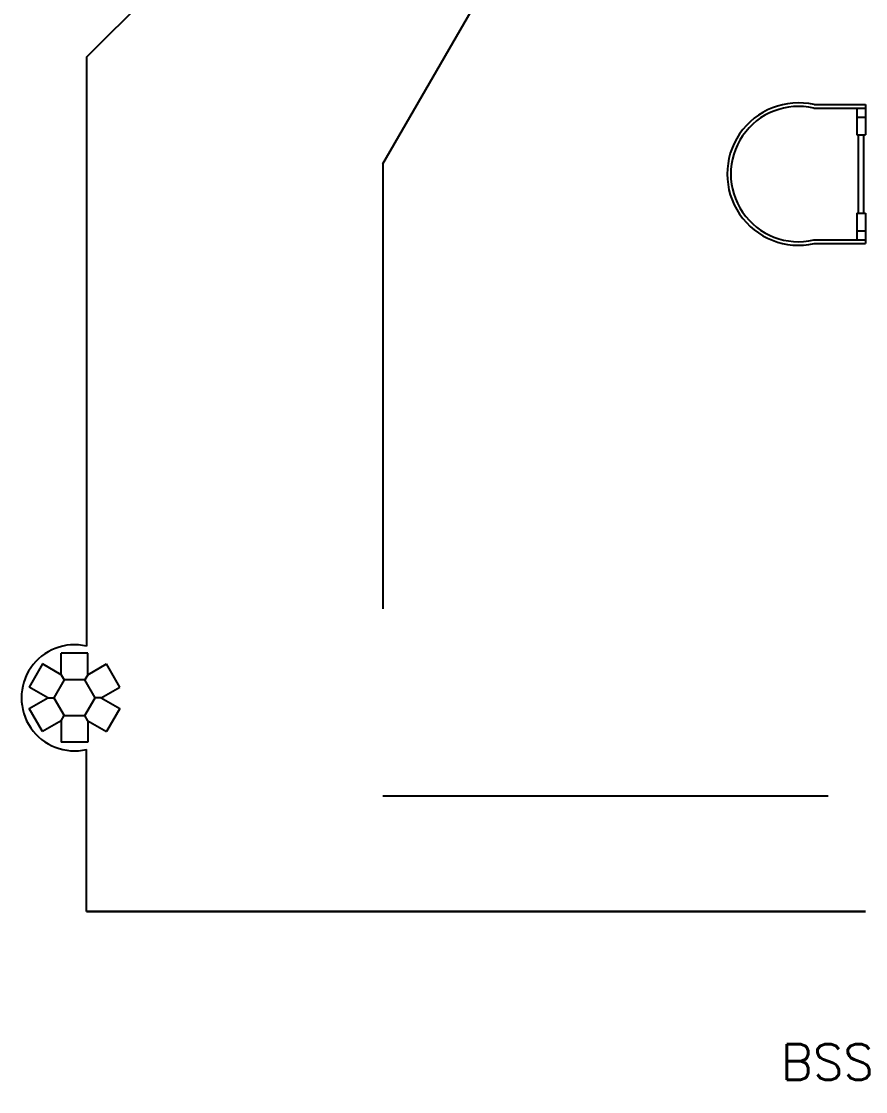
# Model space of a CAD drawing. Header units: millimetres. Extents: x 2046 to 2564, y 885 to 1120.
# Drawn here: x 2285.32 to 2290.06, y 932.56 to 938.57 of the extents above; entities that cross this region are included whole.
import ezdxf

# ---------------------------------------------------------------- set-up
doc = ezdxf.new("R2010")
doc.units = ezdxf.units.MM
doc.header["$LTSCALE"] = 10
doc.linetypes.add('HIDDEN', pattern=[0.375, 0.25, -0.125])
for name, color, linetype in [('AR-ESTMA-C', 3, 'Continuous'), ('AR-PISO', 1, 'Continuous'), ('AR-PROJ', 1, 'HIDDEN'), ('ENDEREÇO', 2, 'Continuous'), ('EQUIPAMENTO', 2, 'Continuous')]:
    doc.layers.add(name, color=color, linetype=linetype)
doc.styles.add('UNB1-100', font='simplex.shx', dxfattribs={"height": 0.2})

# ---------------------------------------------------------------- blocks, each defined once
blk = doc.blocks.new('escada tipo marinheiro')
at = {"layer": 'EQUIPAMENTO'}
for p, q in [((-0.3382, 0.0101), (-0.05, 0.0101)), ((-0.05, 0.0101), (-0.05, -0.16)), ((-0.3405, -0.01), (-0.05, -0.01)), ((-0.1, -0.01), (-0.1, -0.16)), ((-0.1, -0.06), (-0.05, -0.06)), ((-0.1, -0.16), (-0.05, -0.16)), ((-0.09, -0.6), (-0.09, -0.16)), ((-0.06, -0.6), (-0.06, -0.16)), ((-0.1, -0.6), (-0.05, -0.6)), ((-0.1, -0.6), (-0.1, -0.75)), ((-0.05, -0.6), (-0.05, -0.77)), ((-0.1, -0.7), (-0.05, -0.7)), ((-0.3405, -0.75), (-0.05, -0.75)), ((-0.3382, -0.77), (-0.05, -0.77))]:
    blk.add_line(p, q, dxfattribs=at)
for radius, start, end in [(0.4, 77.17773, 282.82227), (0.38, 76.84274, 283.15726)]:
    blk.add_arc((-0.427, -0.38), radius, start, end, dxfattribs=at)
blk = doc.blocks.new('pilar15')
at = {"layer": 'AR-ESTMA-C'}
for p, q in [((0.075, 0.25), (-0.075, 0.25)), ((-0.075, 0.1299), (-0.075, 0.25)), ((0.075, 0.1299), (0.075, 0.25)), ((-0.179, 0.19), (-0.254, 0.06)), ((-0.075, 0.1299), (-0.179, 0.19)), ((0.075, 0.1299), (0.179, 0.19)), ((0.254, 0.06), (0.179, 0.19)), ((-0.075, 0.1299), (-0.0577, 0.1)), ((0.075, 0.1299), (0.0577, 0.1)), ((-0.15, 0), (-0.254, 0.06)), ((-0.254, -0.06), (-0.15, 0)), ((-0.15, 0), (-0.1155, 0)), ((0.15, 0), (0.1155, 0)), ((0.15, 0), (0.254, 0.06)), ((0.15, 0), (0.254, -0.06)), ((-0.179, -0.19), (-0.254, -0.06)), ((0.254, -0.06), (0.179, -0.19)), ((-0.075, -0.1299), (-0.0577, -0.1)), ((0.075, -0.1299), (0.0577, -0.1)), ((-0.075, -0.1299), (-0.179, -0.19)), ((-0.075, -0.1299), (-0.075, -0.25)), ((0.075, -0.1299), (0.179, -0.19)), ((0.075, -0.1299), (0.075, -0.25)), ((0.075, -0.25), (-0.075, -0.25))]:
    blk.add_line(p, q, dxfattribs=at)
blk.add_lwpolyline([(0.0577, 0.1), (-0.0577, 0.1), (-0.1155, 0), (-0.0577, -0.1), (0.0577, -0.1), (0.1155, 0)], close=True, dxfattribs=at)

msp = doc.modelspace()

# ---------------------------------------------------------------- linework, layer by layer
at = {"layer": 'AR-PISO'}
for p, q in [((2285.6859, 938.3691), (2288.6942, 941.3774)), ((2285.6859, 938.3691), (2288.6942, 941.3774)), ((2285.6859, 938.3691), (2288.6942, 941.3774)), ((2285.6859, 938.3691), (2285.6859, 935.0595)), ((2285.6859, 938.3691), (2285.6859, 935.0595)), ((2285.6859, 938.3691), (2285.6859, 935.0595)), ((2285.686, 933.5693), (2285.6859, 934.4788)), ((2285.686, 933.5693), (2285.6859, 934.4788)), ((2285.686, 933.5693), (2285.6859, 934.4788)), ((2285.686, 933.5693), (2290.0609, 933.5693)), ((2290.0609, 933.5693), (2285.686, 933.5693))]:
    msp.add_line(p, q, dxfattribs=at)
msp.add_arc((2285.618, 934.7692), 0.2982, 76.83157, 283.17434, dxfattribs=at)
msp.add_arc((2285.618, 934.7692), 0.2982, 76.83157, 283.17434, dxfattribs=at)
msp.add_arc((2285.618, 934.7692), 0.2982, 76.83157, 283.17434, dxfattribs=at)
at = {"layer": 'AR-PROJ'}
for p, q in [((2287.35, 937.7693), (2289.0867, 940.7774)), ((2287.35, 937.7693), (2289.0867, 940.7774)), ((2287.35, 937.7693), (2289.0867, 940.7774)), ((2287.35, 937.7693), (2287.35, 934.2193)), ((2287.35, 937.7693), (2287.35, 934.2193)), ((2287.35, 937.7693), (2287.35, 934.2193)), ((2287.35, 934.2193), (2290.0609, 934.2193)), ((2287.35, 934.2193), (2290.0609, 934.2193))]:
    msp.add_line(p, q, dxfattribs=at)

# ---------------------------------------------------------------- block references
at = {"layer": 'AR-ESTMA-C', "ltscale": 0.25}
msp.add_blockref('pilar15', (2285.618, 934.7693), dxfattribs=at)
msp.add_blockref('pilar15', (2285.618, 934.7693), dxfattribs=at)
msp.add_blockref('pilar15', (2285.618, 934.7693), dxfattribs=at)
at = {"layer": 'EQUIPAMENTO'}
msp.add_blockref('escada tipo marinheiro', (2290.1109, 938.0923), dxfattribs=at)

# ---------------------------------------------------------------- texts
at = {"layer": 'ENDEREÇO', "style": 'UNB1-100'}
msp.add_text('BSS-01/9', height=0.2, dxfattribs=at).set_placement((2289.5846, 932.6231))

doc.saveas('drawing.dxf')
